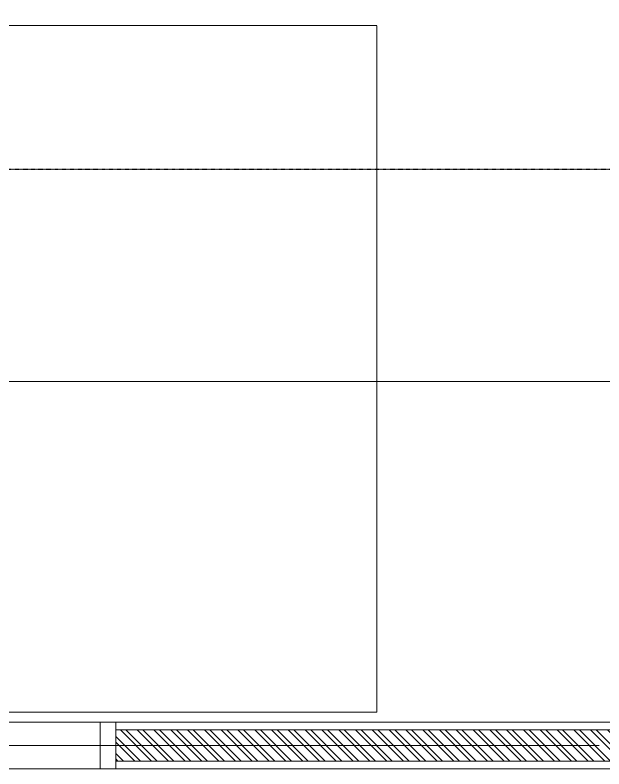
# Model space of a CAD drawing. Header units: millimetres. Extents: x -280308 to 6402717, y -14 to 2073074.
# Drawn here: x 15850 to 17739, y 256367 to 258783 of the extents above; entities that cross this region are included whole.
import ezdxf
from ezdxf.enums import TextEntityAlignment as Align

# ---------------------------------------------------------------- set-up
doc = ezdxf.new("R2010")
doc.units = ezdxf.units.MM
for name, pattern in [('ACAD_ISO08W100', [36, 24, -3, 6, -3]), ('DASHDOT', [1, 0.5, -0.25, 0, -0.25]), ('DASHED2', [0.375, 0.25, -0.125])]:
    doc.linetypes.add(name, pattern=pattern)
doc.layers.get('0').update_dxf_attribs({"lineweight": 0})
for name, color, linetype, lineweight in [('A-ALINE-3', 111, 'Continuous', 15), ('A-ALINE-6', 117, 'Continuous', 9), ('A-ANNOTATION', 144, 'Continuous', 0), ('A-FURN-EQPM', 177, 'Continuous', 0), ('A-Z22-T-Anno_Text', 152, 'Continuous', 9)]:
    doc.layers.add(name, color=color, linetype=linetype, lineweight=lineweight)
doc.layers.add('A-FILL-1', color=7, linetype='Continuous', lineweight=0, true_color=0x454545)
doc.layers.add('P-AKK', color=7, linetype='DASHDOT', lineweight=30, true_color=0xffff05)
doc.layers.add('A-TEXT', color=254, linetype='Continuous')
doc.styles.get("Standard").update_dxf_attribs({"font": 'arial.ttf'})
doc.styles.add('TGF_A', font='arial.ttf')

# ---------------------------------------------------------------- blocks, each defined once
blk = doc.blocks.new('*U539')
at = {"layer": 'A-ANNOTATION', "linetype": 'ACAD_ISO08W100', "ltscale": 0.25}
blk.add_lwpolyline([(0, -7.6411), (0, -228.3482)], dxfattribs=at)
at = {"layer": 'A-TEXT'}
blk.add_attdef('N', text='', height=0.9, dxfattribs=at).set_placement((0, 2.75), align=Align.MIDDLE_CENTER)
blk = doc.blocks.new('A$Cf37525da')
at = {"color": 124, "xscale": -360.0000000000001, "yscale": 360.0000000000001, "zscale": 360.0000000000001, "rotation": 270}
blk.add_blockref('*U539', (4643.8, -19600), dxfattribs=at)
blk = doc.blocks.new('*U540')
at = {"lineweight": -2}
blk.add_line((19.23314, 0), (14.55073, 0), dxfattribs=at)
at = {"color": 7, "lineweight": -2, "style": 'TGF_A', "flags": 8}
for tag, height, p in [('NOTE1', 0.0625, (0, 0.3375)), ('DET', 0.09375, (0, 0.09612)), ('SHT', 0.075, (0, -0.10211)), ('NOTE2', 0.0625, (0, -0.39942))]:
    blk.add_attdef(tag, text='', height=height, dxfattribs=at).set_placement(p, align=Align.MIDDLE)
blk = doc.blocks.new('A$Cba193409')
at = {"layer": 'A-Z22-T-Anno_Text', "color": 7, "xscale": 4266.666666600002, "yscale": 4266.666666600002, "zscale": 4266.666666600002}
blk.add_blockref('*U540', (-74879.7, -18683), dxfattribs=at)
blk = doc.blocks.new('A$C869c044f')
at = {"layer": 'A-FILL-1', "ltscale": 0.25}
h = blk.add_hatch(dxfattribs=at)
h.set_pattern_fill('ANSI32', color=256, scale=4, angle=270)
h.set_pattern_definition([(315, (89059.34, 69570.53), (26.940768, 26.940768), []), (315, (89059.34, 69552.57), (26.940768, 26.940768), [])])
h.paths.add_polyline_path([(49217.2, -35107.7), (49217.2, -35007.7), (43917.2, -35007.7), (43917.2, -35107.7)])
h.paths.add_polyline_path([(49592.2, -35107.7), (49592.2, -35007.7), (49217.2, -35007.7), (49217.2, -35107.7)])
h.paths.add_polyline_path([(71317.2, -35007.7), (71317.2, -35107.7), (72667.2, -35107.7), (72667.2, -35007.7)])
h.paths.add_polyline_path([(65679.7, -35107.7), (65679.7, -35007.7), (50592.2, -35007.7), (50592.2, -35107.7)])
h.paths.add_polyline_path([(66679.7, -35007.7), (66679.7, -35107.7), (70317.2, -35107.7), (70317.2, -35007.7)])
at = {"layer": 'A-ALINE-3', "linetype": 'Continuous'}
for points in [[(66679.7, -35007.7), (70317.2, -35007.7)], [(70317.2, -35107.7), (66679.7, -35107.7)]]:
    blk.add_lwpolyline(points, dxfattribs=at)
at = {"layer": 'A-ALINE-6'}
for p, q in [((66629.7, -35132.7), (66629.7, -34982.7)), ((65729.7, -35057.7), (66629.7, -35057.7))]:
    blk.add_line(p, q, dxfattribs=at)
blk.add_lwpolyline([(49217.2, -34982.7), (72667.2, -34982.7), (72667.2, -35132.7), (49217.2, -35132.7)], dxfattribs=at)
blk.add_lwpolyline([(65679.7, -34982.7), (66679.7, -34982.7), (66679.7, -35132.7), (65679.7, -35132.7)], close=True, dxfattribs=at)
blk = doc.blocks.new('A$C0d7ccbfc')
at = {"color": 0, "linetype": 'DASHED2', "lineweight": -2, "ltscale": 5}
blk.add_lwpolyline([(48375, -10666.3), (44820.6, -10666.3), (44820.6, -12867.8), (48375, -12867.8)], close=True, dxfattribs=at)
blk = doc.blocks.new('bb')
at = {"ltscale": 0.25}
blk.add_blockref('A$Cf37525da', (22310.4, 276041.5), dxfattribs=at)
at = {"layer": 'A-FURN-EQPM', "color": 0, "linetype": 'ByBlock', "lineweight": -2, "ltscale": 0.25}
blk.add_blockref('A$Cba193409', (22560.4, 276291.5), dxfattribs=at)
at = {"ltscale": 0.25}
blk.add_blockref('A$C869c044f', (-50506.8, 291499.2), dxfattribs=at)
at = {"layer": 'A-FURN-EQPM', "ltscale": 0.25}
blk.add_blockref('A$C0d7ccbfc', (-31364.6, 269416.5), dxfattribs=at)

msp = doc.modelspace()

# ---------------------------------------------------------------- block references
msp.add_blockref('bb', (0, 0))

# ---------------------------------------------------------------- next in the draw order: linework, layer by layer
at = {"layer": 'P-AKK', "ltscale": 0.001}
for points in [[(20146.8, 258287.8), (13978.4, 258287.8), (13878, 258367.5), (13877.1, 262802.2), (13804.3, 262903.7), (7929.2, 262903.7), (7834.7, 262979.5)], [(20146.8, 258287.8), (13978.4, 258287.8), (13878, 258367.5), (13877.1, 262802.2), (13804.3, 262903.7), (7929.2, 262903.7), (7834.7, 262979.4)]]:
    msp.add_lwpolyline(points, dxfattribs=at)

doc.saveas('drawing.dxf')
